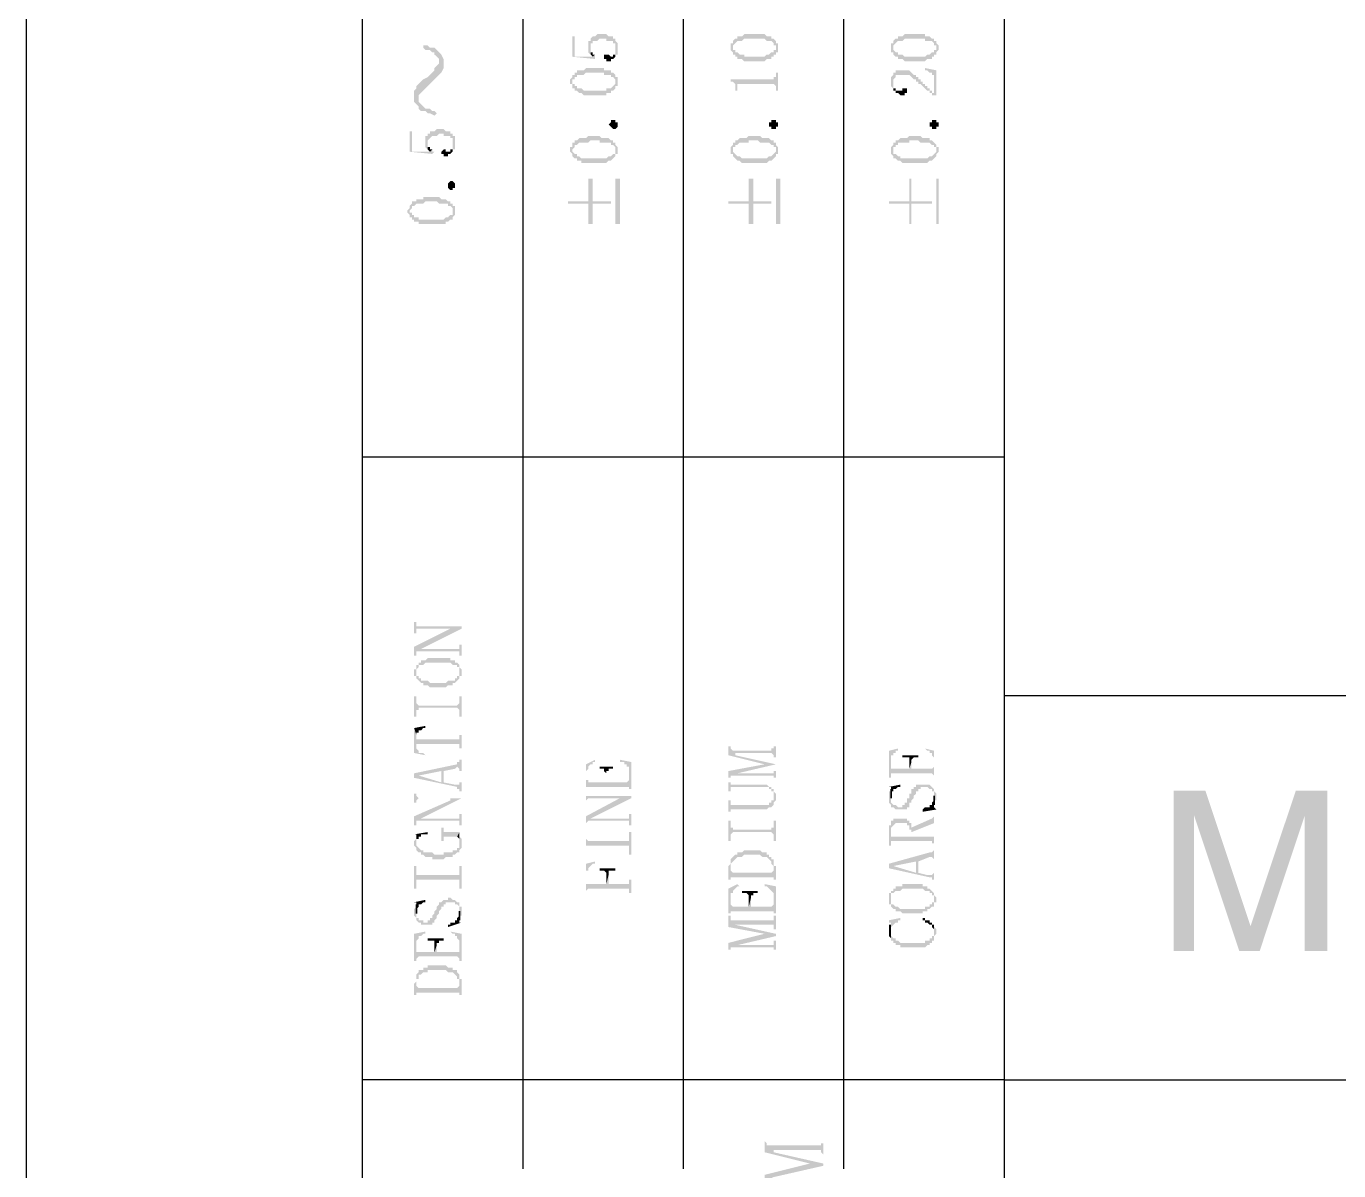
# Model space of a CAD drawing. Header units: inches. Extents: x 3613 to 8393, y -2205 to -794.
# Drawn here: x 7484.47 to 7510.67, y -1525.27 to -1502.42 of the extents above; entities that cross this region are included whole.
import ezdxf

# ---------------------------------------------------------------- set-up
doc = ezdxf.new("R2010")
doc.units = ezdxf.units.IN
doc.header["$MEASUREMENT"] = 0

msp = doc.modelspace()

# ---------------------------------------------------------------- hatches: boundary and pattern name
at = {"transparency": 33554559}
for points in [[(7495.373, -1502.626), (7495.373, -1503.032), (7495.824, -1503.077), (7495.824, -1503.032), (7495.824, -1502.987), (7495.779, -1503.032), (7495.418, -1503.032), (7495.418, -1502.626)], [(7495.688, -1502.807), (7495.688, -1502.897), (7495.688, -1502.942), (7495.688, -1502.942), (7495.734, -1502.987), (7495.734, -1502.852), (7495.734, -1502.761), (7495.779, -1502.761), (7495.779, -1502.716), (7495.869, -1502.716), (7495.914, -1502.671), (7496.05, -1502.671), (7496.05, -1502.716), (7496.185, -1502.716), (7496.185, -1502.761), (7496.23, -1502.761), (7496.23, -1502.807), (7496.23, -1502.852), (7496.23, -1502.987), (7496.275, -1502.987), (7496.275, -1502.942), (7496.275, -1502.852), (7496.275, -1502.807), (7496.275, -1502.761), (7496.23, -1502.716), (7496.23, -1502.671), (7496.185, -1502.671), (7496.185, -1502.626), (7496.095, -1502.626), (7496.05, -1502.581), (7495.869, -1502.581), (7495.824, -1502.626), (7495.779, -1502.626), (7495.734, -1502.671), (7495.734, -1502.716), (7495.688, -1502.716), (7495.688, -1502.761)], [(7498.532, -1502.852), (7498.532, -1502.897), (7498.532, -1502.897), (7498.577, -1502.942), (7498.577, -1502.987), (7498.577, -1502.852), (7498.577, -1502.807), (7498.577, -1502.807), (7498.622, -1502.761), (7498.622, -1502.761), (7498.667, -1502.716), (7498.757, -1502.716), (7498.803, -1502.671), (7499.209, -1502.671), (7499.254, -1502.716), (7499.344, -1502.716), (7499.389, -1502.761), (7499.389, -1502.807), (7499.434, -1502.807), (7499.434, -1502.852), (7499.434, -1502.716), (7499.434, -1502.716), (7499.389, -1502.671), (7499.344, -1502.671), (7499.344, -1502.626), (7499.254, -1502.626), (7499.209, -1502.581), (7498.803, -1502.581), (7498.757, -1502.626), (7498.667, -1502.626), (7498.667, -1502.671), (7498.622, -1502.671), (7498.577, -1502.716), (7498.577, -1502.761), (7498.532, -1502.761), (7498.532, -1502.807), (7498.532, -1502.807)], [(7498.577, -1502.987), (7498.622, -1502.987), (7498.622, -1503.032), (7498.667, -1503.032), (7498.667, -1503.077), (7498.757, -1503.077), (7498.803, -1503.122), (7499.209, -1503.122), (7499.254, -1503.077), (7499.344, -1503.077), (7499.344, -1503.032), (7499.389, -1503.032), (7499.389, -1502.987), (7499.434, -1502.987), (7499.434, -1502.942), (7499.48, -1502.942), (7499.48, -1502.897), (7499.48, -1502.852), (7499.48, -1502.807), (7499.48, -1502.761), (7499.434, -1502.761), (7499.434, -1502.716), (7499.434, -1502.852), (7499.434, -1502.897), (7499.389, -1502.897), (7499.389, -1502.942), (7499.344, -1502.942), (7499.299, -1502.987), (7499.254, -1502.987), (7499.209, -1503.032), (7498.803, -1503.032), (7498.803, -1502.987), (7498.712, -1502.987), (7498.667, -1502.942), (7498.622, -1502.942), (7498.622, -1502.897), (7498.577, -1502.897), (7498.577, -1502.852), (7498.577, -1502.852)], [(7501.736, -1502.852), (7501.736, -1502.897), (7501.736, -1502.942), (7501.781, -1502.942), (7501.781, -1502.987), (7501.781, -1502.852), (7501.781, -1502.807), (7501.781, -1502.807), (7501.826, -1502.761), (7501.826, -1502.761), (7501.872, -1502.716), (7501.962, -1502.716), (7502.007, -1502.671), (7502.413, -1502.671), (7502.413, -1502.716), (7502.549, -1502.716), (7502.594, -1502.761), (7502.594, -1502.807), (7502.639, -1502.807), (7502.639, -1502.852), (7502.639, -1502.716), (7502.594, -1502.716), (7502.594, -1502.671), (7502.549, -1502.671), (7502.503, -1502.626), (7502.413, -1502.626), (7502.413, -1502.581), (7502.007, -1502.581), (7501.962, -1502.626), (7501.872, -1502.626), (7501.872, -1502.671), (7501.826, -1502.671), (7501.781, -1502.716), (7501.781, -1502.761), (7501.736, -1502.761), (7501.736, -1502.807), (7501.736, -1502.807)], [(7501.781, -1502.987), (7501.781, -1502.987), (7501.826, -1503.032), (7501.872, -1503.032), (7501.872, -1503.077), (7501.962, -1503.077), (7502.007, -1503.122), (7502.413, -1503.122), (7502.458, -1503.077), (7502.549, -1503.077), (7502.549, -1503.032), (7502.594, -1503.032), (7502.594, -1502.987), (7502.639, -1502.987), (7502.639, -1502.942), (7502.639, -1502.942), (7502.684, -1502.897), (7502.684, -1502.852), (7502.684, -1502.807), (7502.684, -1502.807), (7502.639, -1502.761), (7502.639, -1502.716), (7502.639, -1502.852), (7502.639, -1502.897), (7502.594, -1502.897), (7502.594, -1502.942), (7502.549, -1502.942), (7502.503, -1502.987), (7502.458, -1502.987), (7502.413, -1503.032), (7502.007, -1503.032), (7501.962, -1502.987), (7501.872, -1502.987), (7501.872, -1502.942), (7501.826, -1502.942), (7501.781, -1502.897), (7501.781, -1502.852), (7501.781, -1502.852)], [(7492.394, -1502.852), (7492.394, -1502.852), (7492.439, -1502.897), (7492.529, -1502.897), (7492.574, -1502.942), (7492.619, -1502.942), (7492.619, -1502.987), (7492.665, -1503.032), (7492.71, -1503.077), (7492.71, -1503.393), (7492.71, -1503.393), (7492.755, -1503.348), (7492.8, -1503.258), (7492.8, -1503.077), (7492.755, -1502.987), (7492.71, -1502.942), (7492.71, -1502.942), (7492.665, -1502.897), (7492.619, -1502.852), (7492.529, -1502.852), (7492.484, -1502.807), (7492.394, -1502.807)], [(7495.734, -1502.987), (7495.734, -1502.987), (7495.779, -1503.032), (7495.779, -1503.032), (7495.824, -1502.987), (7495.779, -1502.987), (7495.779, -1502.942), (7495.734, -1502.942), (7495.734, -1502.897), (7495.734, -1502.852)], [(7496.004, -1503.032), (7496.004, -1503.077), (7496.05, -1503.077), (7496.05, -1503.122), (7496.14, -1503.122), (7496.14, -1503.077), (7496.185, -1503.077), (7496.23, -1503.032), (7496.23, -1502.852), (7496.23, -1502.942), (7496.23, -1502.987), (7496.185, -1502.987), (7496.185, -1503.032), (7496.14, -1503.032), (7496.095, -1502.987), (7496.004, -1502.987)], [(7492.213, -1503.845), (7492.213, -1503.935), (7492.258, -1503.98), (7492.304, -1504.025), (7492.304, -1503.799), (7492.349, -1503.754), (7492.394, -1503.709), (7492.439, -1503.664), (7492.484, -1503.619), (7492.529, -1503.574), (7492.574, -1503.529), (7492.619, -1503.484), (7492.619, -1503.484), (7492.665, -1503.438), (7492.71, -1503.393), (7492.71, -1503.122), (7492.71, -1503.168), (7492.665, -1503.213), (7492.619, -1503.258), (7492.619, -1503.303), (7492.574, -1503.348), (7492.529, -1503.393), (7492.484, -1503.438), (7492.394, -1503.484), (7492.394, -1503.484), (7492.349, -1503.529), (7492.304, -1503.574), (7492.258, -1503.619), (7492.258, -1503.664), (7492.213, -1503.709), (7492.213, -1503.754)], [(7495.327, -1503.529), (7495.327, -1503.574), (7495.373, -1503.574), (7495.373, -1503.619), (7495.373, -1503.664), (7495.373, -1503.529), (7495.373, -1503.484), (7495.418, -1503.484), (7495.418, -1503.438), (7495.463, -1503.438), (7495.463, -1503.393), (7495.598, -1503.393), (7495.643, -1503.348), (7496.004, -1503.348), (7496.004, -1503.393), (7496.14, -1503.393), (7496.14, -1503.438), (7496.185, -1503.438), (7496.23, -1503.484), (7496.23, -1503.529), (7496.23, -1503.393), (7496.23, -1503.393), (7496.185, -1503.348), (7496.14, -1503.348), (7496.14, -1503.303), (7496.004, -1503.303), (7496.004, -1503.258), (7495.643, -1503.258), (7495.598, -1503.303), (7495.463, -1503.303), (7495.463, -1503.348), (7495.418, -1503.348), (7495.418, -1503.393), (7495.373, -1503.393), (7495.373, -1503.438), (7495.373, -1503.438), (7495.327, -1503.484)], [(7502.413, -1503.258), (7502.413, -1503.303), (7502.458, -1503.303), (7502.503, -1503.348), (7502.549, -1503.348), (7502.549, -1503.393), (7502.594, -1503.393), (7502.594, -1503.799), (7502.639, -1503.799), (7502.639, -1503.303)], [(7495.373, -1503.664), (7495.418, -1503.664), (7495.418, -1503.709), (7495.463, -1503.709), (7495.508, -1503.754), (7495.553, -1503.754), (7495.598, -1503.799), (7496.05, -1503.799), (7496.05, -1503.754), (7496.14, -1503.754), (7496.14, -1503.709), (7496.185, -1503.709), (7496.23, -1503.664), (7496.23, -1503.619), (7496.275, -1503.619), (7496.275, -1503.574), (7496.275, -1503.529), (7496.275, -1503.484), (7496.275, -1503.438), (7496.23, -1503.438), (7496.23, -1503.393), (7496.23, -1503.529), (7496.23, -1503.574), (7496.23, -1503.574), (7496.185, -1503.619), (7496.185, -1503.619), (7496.14, -1503.664), (7496.05, -1503.664), (7496.05, -1503.709), (7495.598, -1503.709), (7495.553, -1503.664), (7495.463, -1503.664), (7495.463, -1503.619), (7495.418, -1503.619), (7495.418, -1503.574), (7495.373, -1503.574), (7495.373, -1503.529)], [(7498.532, -1503.484), (7498.532, -1503.529), (7498.577, -1503.529), (7498.622, -1503.574), (7498.622, -1503.619), (7498.622, -1503.709), (7498.667, -1503.709), (7498.667, -1503.619), (7498.667, -1503.574), (7499.389, -1503.574), (7499.434, -1503.619), (7499.434, -1503.709), (7499.48, -1503.709), (7499.48, -1503.348), (7499.434, -1503.348), (7499.434, -1503.393), (7499.434, -1503.438), (7499.389, -1503.438), (7499.389, -1503.484), (7499.344, -1503.484)], [(7501.736, -1503.529), (7501.736, -1503.574), (7501.736, -1503.619), (7501.736, -1503.619), (7501.781, -1503.664), (7501.781, -1503.529), (7501.781, -1503.484), (7501.781, -1503.484), (7501.826, -1503.438), (7501.826, -1503.393), (7502.097, -1503.393), (7502.142, -1503.438), (7502.142, -1503.438), (7502.187, -1503.484), (7502.233, -1503.484), (7502.233, -1503.529), (7502.278, -1503.529), (7502.278, -1503.574), (7502.323, -1503.574), (7502.368, -1503.619), (7502.368, -1503.619), (7502.413, -1503.664), (7502.413, -1503.664), (7502.458, -1503.709), (7502.503, -1503.709), (7502.503, -1503.754), (7502.549, -1503.754), (7502.549, -1503.799), (7502.594, -1503.799), (7502.594, -1503.754), (7502.549, -1503.754), (7502.549, -1503.709), (7502.503, -1503.709), (7502.503, -1503.664), (7502.458, -1503.664), (7502.458, -1503.619), (7502.413, -1503.619), (7502.413, -1503.574), (7502.368, -1503.574), (7502.368, -1503.529), (7502.323, -1503.529), (7502.323, -1503.484), (7502.278, -1503.484), (7502.278, -1503.438), (7502.233, -1503.438), (7502.233, -1503.393), (7502.187, -1503.393), (7502.142, -1503.348), (7502.142, -1503.348), (7502.097, -1503.303), (7501.826, -1503.303), (7501.826, -1503.348), (7501.781, -1503.348), (7501.781, -1503.393), (7501.781, -1503.393), (7501.736, -1503.438), (7501.736, -1503.484), (7501.736, -1503.484)], [(7501.781, -1503.664), (7501.781, -1503.709), (7501.826, -1503.709), (7501.826, -1503.754), (7501.872, -1503.754), (7501.917, -1503.799), (7502.007, -1503.799), (7502.007, -1503.754), (7502.052, -1503.754), (7502.052, -1503.709), (7502.052, -1503.664), (7501.962, -1503.664), (7501.962, -1503.709), (7501.826, -1503.709), (7501.826, -1503.664), (7501.781, -1503.664), (7501.781, -1503.619), (7501.781, -1503.574), (7501.781, -1503.574)], [(7492.304, -1504.025), (7492.304, -1504.07), (7492.349, -1504.115), (7492.439, -1504.115), (7492.484, -1504.16), (7492.529, -1504.16), (7492.619, -1504.206), (7492.665, -1504.16), (7492.619, -1504.115), (7492.574, -1504.115), (7492.529, -1504.07), (7492.439, -1504.07), (7492.394, -1504.025), (7492.394, -1504.025), (7492.349, -1503.98), (7492.304, -1503.935), (7492.304, -1503.89)], [(7496.275, -1504.386), (7496.275, -1504.431), (7496.275, -1504.431), (7496.23, -1504.476), (7496.185, -1504.476), (7496.14, -1504.431), (7496.14, -1504.431), (7496.095, -1504.386), (7496.095, -1504.386), (7496.14, -1504.341), (7496.14, -1504.296), (7496.23, -1504.296), (7496.23, -1504.341), (7496.275, -1504.341), (7496.275, -1504.386)], [(7499.48, -1504.386), (7499.48, -1504.431), (7499.434, -1504.431), (7499.434, -1504.476), (7499.344, -1504.476), (7499.344, -1504.431), (7499.299, -1504.431), (7499.299, -1504.386), (7499.299, -1504.341), (7499.344, -1504.341), (7499.344, -1504.296), (7499.434, -1504.296), (7499.434, -1504.341), (7499.48, -1504.341), (7499.48, -1504.386)], [(7502.684, -1504.386), (7502.684, -1504.431), (7502.639, -1504.431), (7502.639, -1504.476), (7502.549, -1504.476), (7502.549, -1504.431), (7502.503, -1504.431), (7502.503, -1504.386), (7502.503, -1504.341), (7502.549, -1504.341), (7502.549, -1504.296), (7502.639, -1504.296), (7502.639, -1504.341), (7502.684, -1504.341), (7502.684, -1504.386)], [(7492.123, -1504.522), (7492.123, -1504.928), (7492.574, -1504.973), (7492.619, -1504.928), (7492.574, -1504.928), (7492.574, -1504.883), (7492.529, -1504.928), (7492.168, -1504.928), (7492.168, -1504.522)], [(7492.439, -1504.702), (7492.439, -1504.792), (7492.439, -1504.837), (7492.439, -1504.837), (7492.484, -1504.883), (7492.484, -1504.747), (7492.484, -1504.702), (7492.484, -1504.702), (7492.529, -1504.657), (7492.529, -1504.657), (7492.574, -1504.612), (7492.665, -1504.612), (7492.71, -1504.567), (7492.8, -1504.567), (7492.8, -1504.612), (7492.935, -1504.612), (7492.935, -1504.657), (7492.981, -1504.657), (7492.981, -1504.702), (7492.981, -1504.747), (7492.981, -1504.883), (7493.026, -1504.883), (7493.026, -1504.837), (7493.026, -1504.747), (7493.026, -1504.702), (7493.026, -1504.612), (7492.981, -1504.612), (7492.981, -1504.567), (7492.935, -1504.567), (7492.935, -1504.522), (7492.845, -1504.522), (7492.8, -1504.476), (7492.665, -1504.476), (7492.619, -1504.522), (7492.529, -1504.522), (7492.529, -1504.567), (7492.484, -1504.567), (7492.484, -1504.612), (7492.439, -1504.612), (7492.439, -1504.657)], [(7495.327, -1504.883), (7495.327, -1504.928), (7495.327, -1504.928), (7495.373, -1504.973), (7495.373, -1505.018), (7495.373, -1504.883), (7495.373, -1504.883), (7495.418, -1504.837), (7495.418, -1504.792), (7495.463, -1504.792), (7495.508, -1504.747), (7495.688, -1504.747), (7495.734, -1504.702), (7495.914, -1504.702), (7495.914, -1504.747), (7496.14, -1504.747), (7496.14, -1504.792), (7496.185, -1504.792), (7496.23, -1504.837), (7496.23, -1504.883), (7496.23, -1504.747), (7496.185, -1504.747), (7496.185, -1504.702), (7496.14, -1504.702), (7496.095, -1504.657), (7495.959, -1504.657), (7495.914, -1504.612), (7495.688, -1504.612), (7495.643, -1504.657), (7495.508, -1504.657), (7495.463, -1504.702), (7495.418, -1504.702), (7495.418, -1504.747), (7495.373, -1504.747), (7495.373, -1504.792), (7495.373, -1504.837), (7495.327, -1504.837)], [(7498.532, -1504.883), (7498.532, -1504.928), (7498.532, -1504.973), (7498.577, -1504.973), (7498.577, -1505.018), (7498.577, -1504.883), (7498.577, -1504.837), (7498.622, -1504.837), (7498.622, -1504.792), (7498.667, -1504.792), (7498.712, -1504.747), (7498.893, -1504.747), (7498.893, -1504.702), (7499.073, -1504.702), (7499.118, -1504.747), (7499.299, -1504.747), (7499.344, -1504.792), (7499.389, -1504.792), (7499.389, -1504.837), (7499.434, -1504.837), (7499.434, -1504.883), (7499.434, -1504.747), (7499.389, -1504.747), (7499.389, -1504.702), (7499.344, -1504.702), (7499.299, -1504.657), (7499.164, -1504.657), (7499.118, -1504.612), (7498.893, -1504.612), (7498.848, -1504.657), (7498.712, -1504.657), (7498.667, -1504.702), (7498.622, -1504.702), (7498.622, -1504.747), (7498.577, -1504.747), (7498.577, -1504.792), (7498.577, -1504.792), (7498.532, -1504.837)], [(7501.736, -1504.883), (7501.736, -1504.928), (7501.736, -1504.973), (7501.736, -1504.973), (7501.781, -1505.018), (7501.781, -1504.883), (7501.781, -1504.837), (7501.826, -1504.837), (7501.826, -1504.792), (7501.872, -1504.792), (7501.872, -1504.747), (7502.097, -1504.747), (7502.097, -1504.702), (7502.278, -1504.702), (7502.323, -1504.747), (7502.503, -1504.747), (7502.549, -1504.792), (7502.594, -1504.792), (7502.594, -1504.837), (7502.639, -1504.837), (7502.639, -1504.883), (7502.639, -1504.792), (7502.594, -1504.747), (7502.594, -1504.747), (7502.549, -1504.702), (7502.503, -1504.702), (7502.503, -1504.657), (7502.368, -1504.657), (7502.323, -1504.612), (7502.097, -1504.612), (7502.052, -1504.657), (7501.917, -1504.657), (7501.872, -1504.702), (7501.826, -1504.702), (7501.826, -1504.747), (7501.781, -1504.747), (7501.781, -1504.792), (7501.781, -1504.792), (7501.736, -1504.837)], [(7492.484, -1504.883), (7492.484, -1504.883), (7492.529, -1504.928), (7492.529, -1504.928), (7492.574, -1504.883), (7492.529, -1504.883), (7492.529, -1504.837), (7492.484, -1504.837), (7492.484, -1504.792), (7492.484, -1504.747)], [(7492.755, -1504.928), (7492.755, -1504.973), (7492.8, -1504.973), (7492.8, -1505.018), (7492.89, -1505.018), (7492.89, -1504.973), (7492.935, -1504.973), (7492.981, -1504.928), (7492.981, -1504.747), (7492.981, -1504.837), (7492.981, -1504.883), (7492.935, -1504.883), (7492.935, -1504.928), (7492.845, -1504.928), (7492.845, -1504.883), (7492.8, -1504.883)], [(7495.373, -1505.018), (7495.418, -1505.063), (7495.463, -1505.063), (7495.463, -1505.108), (7495.553, -1505.108), (7495.553, -1505.153), (7496.05, -1505.153), (7496.095, -1505.108), (7496.14, -1505.108), (7496.185, -1505.063), (7496.185, -1505.063), (7496.23, -1505.018), (7496.23, -1504.973), (7496.275, -1504.973), (7496.275, -1504.928), (7496.275, -1504.883), (7496.275, -1504.837), (7496.275, -1504.837), (7496.23, -1504.792), (7496.23, -1504.928), (7496.23, -1504.973), (7496.185, -1504.973), (7496.14, -1505.018), (7496.095, -1505.018), (7496.05, -1505.063), (7495.553, -1505.063), (7495.508, -1505.018), (7495.463, -1505.018), (7495.463, -1504.973), (7495.418, -1504.973), (7495.373, -1504.928), (7495.373, -1504.883)], [(7498.577, -1505.018), (7498.622, -1505.063), (7498.622, -1505.063), (7498.667, -1505.108), (7498.712, -1505.108), (7498.757, -1505.153), (7499.254, -1505.153), (7499.299, -1505.108), (7499.344, -1505.108), (7499.389, -1505.063), (7499.389, -1505.063), (7499.434, -1505.018), (7499.434, -1504.973), (7499.48, -1504.973), (7499.48, -1504.928), (7499.48, -1504.883), (7499.48, -1504.837), (7499.48, -1504.837), (7499.434, -1504.792), (7499.434, -1504.928), (7499.434, -1504.928), (7499.389, -1504.973), (7499.389, -1504.973), (7499.344, -1505.018), (7499.299, -1505.018), (7499.254, -1505.063), (7498.757, -1505.063), (7498.712, -1505.018), (7498.667, -1505.018), (7498.622, -1504.973), (7498.622, -1504.973), (7498.577, -1504.928), (7498.577, -1504.883)], [(7501.781, -1505.018), (7501.781, -1505.063), (7501.826, -1505.063), (7501.872, -1505.108), (7501.917, -1505.108), (7501.962, -1505.153), (7502.458, -1505.153), (7502.503, -1505.108), (7502.549, -1505.108), (7502.594, -1505.063), (7502.594, -1505.063), (7502.639, -1505.018), (7502.639, -1504.973), (7502.639, -1504.973), (7502.684, -1504.928), (7502.684, -1504.883), (7502.684, -1504.837), (7502.639, -1504.837), (7502.639, -1504.792), (7502.639, -1504.928), (7502.639, -1504.928), (7502.594, -1504.973), (7502.594, -1504.973), (7502.549, -1505.018), (7502.503, -1505.018), (7502.458, -1505.063), (7501.917, -1505.063), (7501.917, -1505.018), (7501.872, -1505.018), (7501.826, -1504.973), (7501.781, -1504.973), (7501.781, -1504.928), (7501.781, -1504.883)], [(7493.026, -1505.605), (7493.026, -1505.65), (7492.981, -1505.65), (7492.981, -1505.695), (7492.935, -1505.695), (7492.89, -1505.65), (7492.89, -1505.605), (7492.89, -1505.56), (7492.89, -1505.56), (7492.935, -1505.514), (7492.981, -1505.514), (7493.026, -1505.56), (7493.026, -1505.605)], [(7495.282, -1505.921), (7495.282, -1505.966), (7495.688, -1505.966), (7495.688, -1506.372), (7495.779, -1506.372), (7495.779, -1505.966), (7496.14, -1505.966), (7496.14, -1505.921), (7495.779, -1505.921), (7495.779, -1505.469), (7495.688, -1505.469), (7495.688, -1505.921)], [(7496.32, -1506.372), (7496.32, -1505.469), (7496.23, -1505.469), (7496.23, -1506.372)], [(7498.487, -1505.921), (7498.487, -1505.966), (7498.893, -1505.966), (7498.893, -1506.372), (7498.983, -1506.372), (7498.983, -1505.966), (7499.344, -1505.966), (7499.344, -1505.921), (7498.983, -1505.921), (7498.983, -1505.469), (7498.893, -1505.469), (7498.893, -1505.921)], [(7499.525, -1506.372), (7499.525, -1505.469), (7499.434, -1505.469), (7499.434, -1506.372)], [(7501.691, -1505.921), (7501.691, -1505.966), (7502.097, -1505.966), (7502.097, -1506.372), (7502.142, -1506.372), (7502.142, -1505.966), (7502.549, -1505.966), (7502.549, -1505.921), (7502.142, -1505.921), (7502.142, -1505.469), (7502.097, -1505.469), (7502.097, -1505.921)], [(7502.684, -1506.372), (7502.684, -1505.469), (7502.639, -1505.469), (7502.639, -1506.372)], [(7492.078, -1506.101), (7492.078, -1506.146), (7492.123, -1506.191), (7492.123, -1506.237), (7492.123, -1506.101), (7492.123, -1506.101), (7492.168, -1506.056), (7492.168, -1506.011), (7492.213, -1506.011), (7492.258, -1505.966), (7492.394, -1505.966), (7492.439, -1505.921), (7492.665, -1505.921), (7492.71, -1505.966), (7492.89, -1505.966), (7492.89, -1506.011), (7492.935, -1506.011), (7492.981, -1506.056), (7492.981, -1506.101), (7492.981, -1505.966), (7492.935, -1505.966), (7492.935, -1505.921), (7492.89, -1505.921), (7492.845, -1505.876), (7492.755, -1505.876), (7492.71, -1505.83), (7492.394, -1505.83), (7492.394, -1505.876), (7492.258, -1505.876), (7492.258, -1505.921), (7492.168, -1505.921), (7492.168, -1505.966), (7492.168, -1505.966), (7492.123, -1506.011), (7492.123, -1506.056), (7492.123, -1506.056)], [(7492.123, -1506.237), (7492.168, -1506.237), (7492.168, -1506.282), (7492.213, -1506.282), (7492.213, -1506.327), (7492.304, -1506.327), (7492.304, -1506.372), (7492.845, -1506.372), (7492.845, -1506.327), (7492.89, -1506.327), (7492.935, -1506.282), (7492.981, -1506.282), (7492.981, -1506.237), (7492.981, -1506.237), (7493.026, -1506.191), (7493.026, -1506.146), (7493.026, -1506.101), (7493.026, -1506.056), (7493.026, -1506.011), (7492.981, -1506.011), (7492.981, -1506.146), (7492.981, -1506.191), (7492.935, -1506.191), (7492.89, -1506.237), (7492.845, -1506.237), (7492.8, -1506.282), (7492.304, -1506.282), (7492.304, -1506.237), (7492.213, -1506.237), (7492.213, -1506.191), (7492.168, -1506.191), (7492.168, -1506.146), (7492.123, -1506.146), (7492.123, -1506.101)], [(7492.213, -1514.315), (7492.213, -1514.541), (7492.258, -1514.541), (7492.258, -1514.451), (7493.161, -1514.451), (7493.161, -1514.405), (7492.258, -1514.405), (7492.258, -1514.315)], [(7492.213, -1514.812), (7492.213, -1514.992), (7492.258, -1514.992), (7492.258, -1514.902), (7492.304, -1514.902), (7492.349, -1514.857), (7493.161, -1514.451), (7492.935, -1514.451)], [(7492.304, -1514.902), (7493.116, -1514.902), (7493.116, -1514.992), (7493.161, -1514.992), (7493.161, -1514.767), (7493.116, -1514.767), (7493.116, -1514.812), (7493.116, -1514.857), (7492.349, -1514.857)], [(7492.258, -1515.218), (7492.258, -1515.308), (7492.258, -1515.263), (7492.258, -1515.263), (7492.304, -1515.218), (7492.304, -1515.173), (7492.394, -1515.173), (7492.439, -1515.128), (7492.935, -1515.128), (7492.981, -1515.173), (7493.071, -1515.173), (7493.071, -1515.218), (7493.116, -1515.218), (7493.116, -1515.263), (7493.116, -1515.308), (7493.116, -1515.173), (7493.116, -1515.173), (7493.071, -1515.128), (7493.026, -1515.128), (7493.026, -1515.082), (7492.935, -1515.082), (7492.935, -1515.037), (7492.484, -1515.037), (7492.439, -1515.082), (7492.349, -1515.082), (7492.349, -1515.128), (7492.304, -1515.128), (7492.304, -1515.173), (7492.258, -1515.173)], [(7492.213, -1515.308), (7492.213, -1515.353), (7492.213, -1515.398), (7492.258, -1515.398), (7492.258, -1515.444), (7492.258, -1515.444), (7492.304, -1515.489), (7492.304, -1515.489), (7492.349, -1515.534), (7492.394, -1515.534), (7492.394, -1515.579), (7492.484, -1515.579), (7492.529, -1515.624), (7492.845, -1515.624), (7492.89, -1515.579), (7492.981, -1515.579), (7492.981, -1515.534), (7493.026, -1515.534), (7493.071, -1515.489), (7493.071, -1515.489), (7493.116, -1515.444), (7493.116, -1515.398), (7493.161, -1515.398), (7493.161, -1515.353), (7493.161, -1515.308), (7493.161, -1515.263), (7493.161, -1515.263), (7493.116, -1515.218), (7493.116, -1515.308), (7493.116, -1515.353), (7493.116, -1515.398), (7493.071, -1515.398), (7493.071, -1515.444), (7493.026, -1515.444), (7493.026, -1515.489), (7492.89, -1515.489), (7492.845, -1515.534), (7492.529, -1515.534), (7492.484, -1515.489), (7492.349, -1515.489), (7492.349, -1515.444), (7492.304, -1515.444), (7492.304, -1515.398), (7492.258, -1515.398), (7492.258, -1515.353), (7492.258, -1515.218), (7492.258, -1515.263), (7492.213, -1515.263)], [(7492.213, -1515.805), (7492.213, -1516.211), (7492.258, -1516.211), (7492.258, -1516.075), (7492.304, -1516.075), (7492.304, -1516.03), (7493.071, -1516.03), (7493.116, -1516.075), (7493.116, -1516.211), (7493.161, -1516.211), (7493.161, -1515.805), (7493.116, -1515.805), (7493.116, -1515.94), (7493.116, -1515.94), (7493.071, -1515.985), (7492.304, -1515.985), (7492.258, -1515.94), (7492.258, -1515.805)], [(7492.213, -1516.436), (7492.258, -1516.572), (7492.258, -1516.527), (7492.304, -1516.527), (7492.304, -1516.482), (7492.349, -1516.482), (7492.394, -1516.436), (7492.439, -1516.436), (7492.439, -1516.391)], [(7492.213, -1516.436), (7492.213, -1516.933), (7492.439, -1516.978), (7492.439, -1516.978), (7492.394, -1516.933), (7492.304, -1516.933), (7492.304, -1516.888), (7492.304, -1516.888), (7492.258, -1516.843), (7492.258, -1516.572)], [(7492.258, -1516.572), (7492.258, -1516.798), (7492.258, -1516.752), (7493.116, -1516.752), (7493.116, -1516.843), (7493.161, -1516.843), (7493.161, -1516.572), (7493.116, -1516.572), (7493.116, -1516.617), (7493.116, -1516.662), (7492.258, -1516.662), (7492.258, -1516.617)], [(7498.487, -1516.798), (7498.487, -1516.978), (7499.209, -1517.159), (7499.434, -1517.159), (7498.622, -1516.978), (7498.622, -1516.933), (7498.577, -1516.888), (7498.577, -1516.888), (7498.532, -1516.843), (7498.532, -1516.798), (7498.532, -1516.798)], [(7498.577, -1516.888), (7498.622, -1516.933), (7499.344, -1516.933), (7499.389, -1516.978), (7499.389, -1517.023), (7499.434, -1517.023), (7499.434, -1516.798), (7499.389, -1516.798), (7499.389, -1516.843), (7499.344, -1516.843), (7499.344, -1516.888)], [(7501.691, -1516.888), (7501.691, -1517.429), (7501.736, -1517.429), (7501.736, -1517.068), (7501.736, -1517.023), (7501.736, -1516.978), (7501.781, -1516.978), (7501.781, -1516.933), (7501.826, -1516.933), (7501.826, -1516.888), (7501.872, -1516.888), (7501.872, -1516.843)], [(7502.413, -1516.843), (7502.413, -1516.843), (7502.458, -1516.888), (7502.503, -1516.888), (7502.503, -1516.933), (7502.549, -1516.933), (7502.549, -1516.978), (7502.549, -1516.978), (7502.594, -1517.023), (7502.594, -1517.068), (7502.594, -1517.429), (7502.594, -1516.888)], [(7492.213, -1517.339), (7492.213, -1517.429), (7492.304, -1517.384), (7492.755, -1517.294), (7492.755, -1517.52), (7492.8, -1517.294), (7493.026, -1517.249), (7493.026, -1517.249), (7493.071, -1517.204), (7493.116, -1517.249), (7493.116, -1517.294), (7493.161, -1517.294), (7493.161, -1517.068), (7493.116, -1517.068), (7493.116, -1517.113), (7493.071, -1517.113), (7493.071, -1517.159)], [(7495.643, -1517.159), (7495.643, -1517.655), (7495.643, -1517.294), (7495.643, -1517.294), (7495.688, -1517.249), (7495.688, -1517.204), (7495.688, -1517.204), (7495.734, -1517.159), (7495.779, -1517.159), (7495.779, -1517.113), (7495.824, -1517.113), (7495.824, -1517.068)], [(7496.32, -1517.113), (7496.411, -1517.113), (7496.411, -1517.159), (7496.456, -1517.159), (7496.456, -1517.204), (7496.501, -1517.204), (7496.501, -1517.249), (7496.501, -1517.655), (7496.546, -1517.655), (7496.546, -1517.113), (7496.32, -1517.068)], [(7498.487, -1517.294), (7498.487, -1517.429), (7498.532, -1517.429), (7498.532, -1517.384), (7498.577, -1517.384), (7498.667, -1517.339), (7499.434, -1517.159), (7499.209, -1517.159)], [(7501.736, -1517.384), (7501.736, -1517.339), (7502.549, -1517.339), (7502.594, -1517.384), (7502.594, -1517.204), (7502.594, -1517.204), (7502.549, -1517.249), (7502.142, -1517.249), (7502.142, -1517.113), (7502.097, -1517.249), (7501.736, -1517.249), (7501.736, -1517.068)], [(7501.962, -1516.978), (7501.962, -1517.023), (7502.097, -1517.023), (7502.097, -1517.068), (7502.097, -1517.249), (7502.142, -1517.113), (7502.142, -1517.068), (7502.142, -1517.068), (7502.187, -1517.023), (7502.278, -1517.023), (7502.278, -1516.978)], [(7492.213, -1517.429), (7493.071, -1517.61), (7493.071, -1517.655), (7493.116, -1517.655), (7493.116, -1517.7), (7493.161, -1517.7), (7493.161, -1517.52), (7493.116, -1517.52), (7493.116, -1517.565), (7493.026, -1517.565), (7492.8, -1517.52), (7492.8, -1517.294), (7492.755, -1517.52), (7492.304, -1517.384), (7492.304, -1517.384)], [(7495.643, -1517.655), (7495.643, -1517.61), (7496.501, -1517.61), (7496.501, -1517.474), (7496.501, -1517.474), (7496.456, -1517.52), (7496.05, -1517.52), (7496.05, -1517.339), (7496.05, -1517.52), (7495.688, -1517.52), (7495.688, -1517.474), (7495.643, -1517.474), (7495.643, -1517.294)], [(7495.914, -1517.204), (7495.914, -1517.249), (7496.004, -1517.249), (7496.004, -1517.294), (7496.004, -1517.294), (7496.05, -1517.339), (7496.05, -1517.52), (7496.05, -1517.339), (7496.05, -1517.294), (7496.095, -1517.294), (7496.095, -1517.249), (7496.185, -1517.249), (7496.185, -1517.204)], [(7498.577, -1517.384), (7499.389, -1517.384), (7499.389, -1517.429), (7499.434, -1517.429), (7499.434, -1517.294), (7499.389, -1517.294), (7499.389, -1517.339), (7498.667, -1517.339)], [(7495.643, -1517.7), (7495.643, -1517.926), (7495.643, -1517.881), (7495.643, -1517.881), (7495.688, -1517.836), (7496.546, -1517.836), (7496.546, -1517.79), (7495.643, -1517.79)], [(7498.487, -1517.52), (7498.487, -1517.7), (7498.532, -1517.7), (7498.532, -1517.655), (7498.532, -1517.61), (7499.299, -1517.61), (7499.299, -1517.655), (7499.344, -1517.655), (7499.344, -1517.7), (7499.389, -1517.7), (7499.389, -1517.79), (7499.389, -1517.655), (7499.344, -1517.655), (7499.344, -1517.61), (7499.299, -1517.61), (7499.254, -1517.565), (7498.532, -1517.565), (7498.532, -1517.52), (7498.532, -1517.52)], [(7498.487, -1517.881), (7498.487, -1518.106), (7498.532, -1518.106), (7498.532, -1518.061), (7499.254, -1518.061), (7499.299, -1518.016), (7499.344, -1518.016), (7499.389, -1517.971), (7499.389, -1517.926), (7499.389, -1517.926), (7499.434, -1517.881), (7499.434, -1517.79), (7499.434, -1517.745), (7499.434, -1517.745), (7499.389, -1517.7), (7499.389, -1517.836), (7499.389, -1517.881), (7499.344, -1517.881), (7499.344, -1517.926), (7499.299, -1517.926), (7499.299, -1517.971), (7498.532, -1517.971), (7498.532, -1517.926), (7498.532, -1517.881)], [(7501.691, -1517.836), (7501.691, -1517.926), (7501.691, -1517.926), (7501.736, -1517.971), (7501.736, -1518.016), (7501.781, -1518.016), (7501.826, -1518.061), (7502.052, -1518.061), (7502.052, -1518.016), (7502.097, -1518.016), (7502.097, -1517.971), (7502.097, -1517.926), (7502.142, -1517.926), (7502.142, -1517.881), (7502.142, -1517.881), (7502.187, -1517.836), (7502.187, -1517.79), (7502.187, -1517.79), (7502.233, -1517.745), (7502.233, -1517.7), (7502.278, -1517.7), (7502.278, -1517.655), (7502.323, -1517.655), (7502.323, -1517.61), (7502.458, -1517.61), (7502.503, -1517.655), (7502.549, -1517.655), (7502.549, -1517.7), (7502.594, -1517.7), (7502.594, -1517.79), (7502.594, -1517.926), (7502.594, -1517.881), (7502.639, -1517.881), (7502.639, -1517.79), (7502.639, -1517.745), (7502.594, -1517.7), (7502.594, -1517.655), (7502.594, -1517.655), (7502.549, -1517.61), (7502.549, -1517.61), (7502.503, -1517.565), (7502.233, -1517.565), (7502.233, -1517.61), (7502.187, -1517.61), (7502.187, -1517.655), (7502.142, -1517.655), (7502.142, -1517.745), (7502.097, -1517.745), (7502.097, -1517.836), (7502.052, -1517.836), (7502.052, -1517.926), (7502.007, -1517.926), (7502.007, -1517.971), (7501.962, -1517.971), (7501.962, -1518.016), (7501.872, -1518.016), (7501.826, -1517.971), (7501.781, -1517.971), (7501.736, -1517.926), (7501.736, -1517.881), (7501.736, -1517.7), (7501.691, -1517.7), (7501.691, -1517.745), (7501.691, -1517.79)], [(7501.691, -1517.61), (7501.736, -1517.61), (7501.736, -1517.79), (7501.736, -1517.7), (7501.781, -1517.7), (7501.781, -1517.655), (7501.826, -1517.655), (7501.872, -1517.61), (7501.917, -1517.61), (7501.917, -1517.565)], [(7508.01, -1517.684), (7507.378, -1517.684), (7507.378, -1520.888), (7507.784, -1520.888), (7507.784, -1518.18)], [(7508.01, -1517.684), (7507.784, -1518.18), (7508.687, -1520.888), (7508.912, -1520.391)], [(7510.447, -1517.684), (7509.815, -1517.684), (7508.912, -1520.391), (7508.687, -1520.888), (7509.093, -1520.888), (7509.995, -1518.18), (7509.995, -1518.18)], [(7510.447, -1517.684), (7509.995, -1518.18), (7509.995, -1520.888), (7510.447, -1520.888)], [(7492.213, -1517.745), (7492.213, -1517.926), (7492.258, -1517.926), (7492.258, -1517.881), (7492.258, -1517.881), (7492.304, -1517.836), (7492.935, -1517.836), (7492.935, -1517.881), (7493.161, -1517.836), (7492.304, -1517.836), (7492.258, -1517.79), (7492.258, -1517.745)], [(7492.213, -1518.197), (7492.213, -1518.377), (7492.258, -1518.377), (7492.258, -1518.332), (7492.258, -1518.287), (7492.304, -1518.287), (7492.349, -1518.242), (7493.161, -1517.836), (7492.935, -1517.881)], [(7495.643, -1518.197), (7495.643, -1518.377), (7495.643, -1518.332), (7495.643, -1518.332), (7495.688, -1518.287), (7495.688, -1518.287), (7495.734, -1518.242), (7496.546, -1517.836), (7496.32, -1517.836)], [(7502.368, -1518.061), (7502.368, -1518.106), (7502.639, -1518.061), (7502.594, -1518.016), (7502.594, -1517.836), (7502.594, -1517.881), (7502.549, -1517.926), (7502.549, -1517.971), (7502.503, -1517.971), (7502.503, -1518.016), (7502.413, -1518.016)], [(7492.304, -1518.287), (7493.116, -1518.287), (7493.116, -1518.332), (7493.116, -1518.377), (7493.161, -1518.377), (7493.161, -1518.151), (7493.116, -1518.151), (7493.116, -1518.242), (7492.349, -1518.242)], [(7495.688, -1518.287), (7496.501, -1518.287), (7496.501, -1518.377), (7496.546, -1518.377), (7496.546, -1518.151), (7496.501, -1518.151), (7496.501, -1518.197), (7496.501, -1518.242), (7495.734, -1518.242)], [(7502.142, -1518.422), (7502.142, -1518.513), (7502.594, -1518.332), (7502.594, -1518.151), (7502.594, -1518.197), (7502.594, -1518.197), (7502.549, -1518.242), (7502.549, -1518.242)], [(7492.755, -1518.422), (7492.755, -1518.693), (7492.8, -1518.693), (7492.8, -1518.648), (7492.8, -1518.603), (7493.071, -1518.603), (7493.116, -1518.513), (7492.8, -1518.513), (7492.8, -1518.467), (7492.8, -1518.422)], [(7498.487, -1518.287), (7498.487, -1518.693), (7498.532, -1518.693), (7498.532, -1518.558), (7498.532, -1518.558), (7498.577, -1518.513), (7499.344, -1518.513), (7499.389, -1518.558), (7499.389, -1518.693), (7499.434, -1518.693), (7499.434, -1518.287), (7499.389, -1518.287), (7499.389, -1518.422), (7499.344, -1518.422), (7499.344, -1518.467), (7498.577, -1518.467), (7498.577, -1518.422), (7498.532, -1518.422), (7498.532, -1518.287)], [(7501.691, -1518.467), (7501.691, -1518.783), (7501.736, -1518.783), (7501.736, -1518.467), (7501.736, -1518.422), (7501.736, -1518.422), (7501.781, -1518.377), (7501.781, -1518.377), (7501.826, -1518.332), (7502.052, -1518.332), (7502.052, -1518.377), (7502.097, -1518.377), (7502.097, -1518.422), (7502.097, -1518.467), (7502.142, -1518.467), (7502.142, -1518.603), (7502.142, -1518.332), (7502.097, -1518.332), (7502.097, -1518.287), (7502.052, -1518.287), (7502.052, -1518.242), (7501.781, -1518.242), (7501.781, -1518.287), (7501.736, -1518.287), (7501.736, -1518.332), (7501.736, -1518.377), (7501.691, -1518.377)], [(7501.736, -1518.738), (7501.736, -1518.693), (7502.549, -1518.693), (7502.549, -1518.738), (7502.594, -1518.738), (7502.594, -1518.783), (7502.594, -1518.558), (7502.594, -1518.603), (7502.142, -1518.603), (7502.142, -1518.422), (7502.142, -1518.332), (7502.142, -1518.603), (7501.736, -1518.603), (7501.736, -1518.513)], [(7492.213, -1518.558), (7492.258, -1518.558), (7492.258, -1518.738), (7492.258, -1518.693), (7492.258, -1518.648), (7492.304, -1518.648), (7492.304, -1518.603), (7492.349, -1518.603), (7492.349, -1518.558), (7492.484, -1518.558), (7492.484, -1518.513)], [(7492.213, -1518.738), (7492.213, -1518.783), (7492.213, -1518.783), (7492.258, -1518.828), (7492.258, -1518.874), (7492.258, -1518.874), (7492.304, -1518.919), (7492.349, -1518.919), (7492.349, -1518.964), (7492.394, -1518.964), (7492.439, -1519.009), (7492.574, -1519.009), (7492.574, -1519.054), (7492.8, -1519.054), (7492.845, -1519.009), (7492.981, -1519.009), (7492.981, -1518.964), (7493.026, -1518.964), (7493.071, -1518.919), (7493.116, -1518.919), (7493.116, -1518.874), (7493.116, -1518.874), (7493.161, -1518.828), (7493.161, -1518.783), (7493.161, -1518.693), (7493.161, -1518.648), (7493.161, -1518.648), (7493.116, -1518.603), (7493.116, -1518.738), (7493.116, -1518.783), (7493.116, -1518.828), (7493.071, -1518.828), (7493.071, -1518.874), (7492.981, -1518.874), (7492.981, -1518.919), (7492.8, -1518.919), (7492.8, -1518.964), (7492.619, -1518.964), (7492.574, -1518.919), (7492.394, -1518.919), (7492.394, -1518.874), (7492.349, -1518.874), (7492.304, -1518.828), (7492.304, -1518.828), (7492.258, -1518.783), (7492.258, -1518.738), (7492.258, -1518.603), (7492.258, -1518.648), (7492.213, -1518.693), (7492.213, -1518.693)], [(7493.071, -1518.603), (7493.116, -1518.648), (7493.116, -1518.693), (7493.116, -1518.738), (7493.116, -1518.603), (7493.116, -1518.513)], [(7495.643, -1518.513), (7495.643, -1518.964), (7495.643, -1518.783), (7496.501, -1518.783), (7496.501, -1518.964), (7496.546, -1518.964), (7496.546, -1518.513), (7496.501, -1518.513), (7496.501, -1518.648), (7496.501, -1518.693), (7495.688, -1518.693), (7495.643, -1518.648)], [(7498.487, -1519.235), (7498.487, -1519.46), (7498.532, -1519.46), (7498.532, -1519.235), (7498.532, -1519.19), (7498.532, -1519.144), (7498.577, -1519.099), (7498.577, -1519.099), (7498.622, -1519.054), (7498.622, -1519.054), (7498.667, -1519.009), (7498.757, -1519.009), (7498.803, -1518.964), (7499.118, -1518.964), (7499.164, -1519.009), (7499.254, -1519.009), (7499.299, -1519.054), (7499.299, -1519.054), (7499.344, -1519.099), (7499.344, -1519.144), (7499.344, -1519.144), (7499.389, -1519.19), (7499.389, -1519.235), (7499.389, -1519.46), (7499.434, -1519.46), (7499.434, -1519.235), (7499.434, -1519.19), (7499.389, -1519.19), (7499.389, -1519.099), (7499.389, -1519.054), (7499.344, -1519.054), (7499.344, -1519.009), (7499.299, -1519.009), (7499.299, -1518.964), (7499.254, -1518.964), (7499.254, -1518.919), (7499.164, -1518.919), (7499.118, -1518.874), (7498.803, -1518.874), (7498.757, -1518.919), (7498.667, -1518.919), (7498.667, -1518.964), (7498.622, -1518.964), (7498.577, -1519.009), (7498.577, -1519.009), (7498.532, -1519.054), (7498.532, -1519.144), (7498.532, -1519.144), (7498.487, -1519.19), (7498.487, -1519.19)], [(7501.691, -1519.144), (7501.691, -1519.235), (7501.781, -1519.19), (7502.233, -1519.099), (7502.233, -1519.325), (7502.278, -1519.099), (7502.503, -1519.009), (7502.549, -1519.009), (7502.594, -1519.054), (7502.594, -1519.099), (7502.594, -1518.874), (7502.594, -1518.874), (7502.549, -1518.919), (7502.503, -1518.919)], [(7492.213, -1519.19), (7492.213, -1519.641), (7492.258, -1519.641), (7492.258, -1519.505), (7492.258, -1519.46), (7493.116, -1519.46), (7493.116, -1519.641), (7493.161, -1519.641), (7493.161, -1519.19), (7493.116, -1519.19), (7493.116, -1519.325), (7493.116, -1519.37), (7492.258, -1519.37), (7492.258, -1519.19)], [(7495.643, -1519.144), (7495.643, -1519.731), (7495.643, -1519.37), (7495.643, -1519.28), (7495.688, -1519.28), (7495.688, -1519.235), (7495.688, -1519.235), (7495.734, -1519.19), (7495.734, -1519.19), (7495.779, -1519.144), (7495.824, -1519.144), (7495.824, -1519.099)], [(7495.914, -1519.235), (7495.914, -1519.28), (7496.004, -1519.28), (7496.05, -1519.325), (7496.05, -1519.551), (7496.095, -1519.37), (7496.095, -1519.325), (7496.095, -1519.28), (7496.23, -1519.28), (7496.23, -1519.235)], [(7498.532, -1519.46), (7498.532, -1519.415), (7499.389, -1519.415), (7499.389, -1519.46), (7499.389, -1519.235), (7499.389, -1519.28), (7499.389, -1519.28), (7499.344, -1519.325), (7498.577, -1519.325), (7498.532, -1519.28), (7498.532, -1519.235)], [(7501.691, -1519.235), (7502.503, -1519.415), (7502.549, -1519.415), (7502.549, -1519.46), (7502.594, -1519.46), (7502.594, -1519.505), (7502.594, -1519.325), (7502.594, -1519.325), (7502.549, -1519.37), (7502.458, -1519.37), (7502.278, -1519.325), (7502.278, -1519.099), (7502.233, -1519.325), (7501.781, -1519.19), (7501.781, -1519.19)], [(7495.643, -1519.686), (7495.643, -1519.686), (7495.688, -1519.641), (7496.501, -1519.641), (7496.501, -1519.731), (7496.546, -1519.731), (7496.546, -1519.46), (7496.501, -1519.46), (7496.501, -1519.505), (7496.501, -1519.551), (7496.095, -1519.551), (7496.095, -1519.37), (7496.05, -1519.551), (7495.643, -1519.551), (7495.643, -1519.37)], [(7498.487, -1519.641), (7498.487, -1520.137), (7498.532, -1520.137), (7498.532, -1519.776), (7498.532, -1519.731), (7498.577, -1519.731), (7498.577, -1519.686), (7498.577, -1519.686), (7498.622, -1519.641), (7498.622, -1519.641), (7498.667, -1519.596), (7498.712, -1519.596), (7498.667, -1519.551)], [(7498.532, -1520.137), (7498.532, -1520.092), (7499.389, -1520.092), (7499.389, -1520.137), (7499.389, -1519.957), (7499.389, -1519.957), (7499.344, -1520.002), (7498.938, -1520.002), (7498.938, -1519.821), (7498.893, -1520.002), (7498.577, -1520.002), (7498.532, -1519.957), (7498.532, -1519.776)], [(7498.757, -1519.686), (7498.757, -1519.731), (7498.848, -1519.731), (7498.893, -1519.776), (7498.893, -1519.821), (7498.893, -1520.002), (7498.938, -1519.821), (7498.938, -1519.776), (7498.983, -1519.776), (7498.983, -1519.731), (7499.073, -1519.731), (7499.073, -1519.686)], [(7499.209, -1519.596), (7499.254, -1519.596), (7499.299, -1519.641), (7499.299, -1519.641), (7499.344, -1519.686), (7499.344, -1519.686), (7499.389, -1519.731), (7499.389, -1520.137), (7499.434, -1520.137), (7499.434, -1519.596), (7499.209, -1519.551)], [(7501.691, -1519.866), (7501.691, -1519.912), (7501.691, -1519.957), (7501.736, -1519.957), (7501.736, -1520.002), (7501.736, -1520.002), (7501.781, -1520.047), (7501.826, -1520.047), (7501.826, -1520.092), (7501.917, -1520.092), (7501.962, -1520.137), (7502.368, -1520.137), (7502.368, -1520.092), (7502.458, -1520.092), (7502.458, -1520.047), (7502.503, -1520.047), (7502.549, -1520.002), (7502.594, -1520.002), (7502.594, -1519.957), (7502.594, -1519.912), (7502.639, -1519.912), (7502.639, -1519.866), (7502.639, -1519.821), (7502.639, -1519.821), (7502.594, -1519.776), (7502.594, -1519.731), (7502.594, -1519.866), (7502.594, -1519.912), (7502.549, -1519.912), (7502.549, -1519.957), (7502.503, -1519.957), (7502.503, -1520.002), (7502.413, -1520.002), (7502.413, -1520.047), (7501.917, -1520.047), (7501.872, -1520.002), (7501.826, -1520.002), (7501.781, -1519.957), (7501.736, -1519.957), (7501.736, -1519.912), (7501.736, -1519.866), (7501.736, -1519.731), (7501.691, -1519.731), (7501.691, -1519.776), (7501.691, -1519.821)], [(7501.736, -1519.731), (7501.736, -1519.866), (7501.736, -1519.776), (7501.736, -1519.731), (7501.781, -1519.731), (7501.826, -1519.686), (7501.917, -1519.686), (7501.962, -1519.641), (7502.368, -1519.641), (7502.413, -1519.686), (7502.503, -1519.686), (7502.503, -1519.731), (7502.549, -1519.731), (7502.549, -1519.776), (7502.594, -1519.776), (7502.594, -1519.821), (7502.594, -1519.866), (7502.594, -1519.731), (7502.594, -1519.731), (7502.549, -1519.686), (7502.549, -1519.686), (7502.503, -1519.641), (7502.458, -1519.641), (7502.458, -1519.596), (7502.368, -1519.596), (7502.368, -1519.551), (7501.962, -1519.551), (7501.962, -1519.596), (7501.826, -1519.596), (7501.826, -1519.641), (7501.781, -1519.641), (7501.781, -1519.686), (7501.736, -1519.686)], [(7492.213, -1520.137), (7492.213, -1520.182), (7492.213, -1520.182), (7492.258, -1520.228), (7492.258, -1520.273), (7492.258, -1520.273), (7492.304, -1520.318), (7492.349, -1520.318), (7492.349, -1520.363), (7492.574, -1520.363), (7492.574, -1520.318), (7492.619, -1520.318), (7492.619, -1520.273), (7492.619, -1520.273), (7492.665, -1520.228), (7492.665, -1520.182), (7492.71, -1520.137), (7492.71, -1520.092), (7492.755, -1520.047), (7492.755, -1520.002), (7492.8, -1520.002), (7492.8, -1519.957), (7492.845, -1519.957), (7492.845, -1519.912), (7493.026, -1519.912), (7493.026, -1519.957), (7493.071, -1519.957), (7493.116, -1520.002), (7493.116, -1520.047), (7493.116, -1520.228), (7493.116, -1520.182), (7493.161, -1520.182), (7493.161, -1520.137), (7493.161, -1520.092), (7493.161, -1520.047), (7493.161, -1520.002), (7493.116, -1520.002), (7493.116, -1519.957), (7493.116, -1519.912), (7493.071, -1519.912), (7493.026, -1519.866), (7492.981, -1519.866), (7492.935, -1519.821), (7492.89, -1519.821), (7492.89, -1519.866), (7492.8, -1519.866), (7492.755, -1519.912), (7492.71, -1519.912), (7492.71, -1519.957), (7492.71, -1519.957), (7492.665, -1520.002), (7492.665, -1520.047), (7492.619, -1520.092), (7492.619, -1520.137), (7492.574, -1520.182), (7492.574, -1520.228), (7492.529, -1520.228), (7492.529, -1520.273), (7492.484, -1520.273), (7492.484, -1520.318), (7492.394, -1520.318), (7492.394, -1520.273), (7492.304, -1520.273), (7492.304, -1520.228), (7492.258, -1520.228), (7492.258, -1520.137), (7492.258, -1520.002), (7492.258, -1520.002), (7492.213, -1520.047), (7492.213, -1520.092)], [(7492.213, -1519.912), (7492.258, -1519.912), (7492.258, -1520.047), (7492.258, -1520.047), (7492.304, -1520.002), (7492.304, -1519.957), (7492.349, -1519.957), (7492.394, -1519.912), (7492.439, -1519.912), (7492.439, -1519.866)], [(7492.89, -1520.363), (7492.89, -1520.408), (7493.161, -1520.318), (7493.116, -1520.318), (7493.116, -1520.137), (7493.116, -1520.182), (7493.116, -1520.182), (7493.071, -1520.228), (7493.071, -1520.273), (7493.026, -1520.273), (7493.026, -1520.318), (7492.935, -1520.318), (7492.935, -1520.363)], [(7498.487, -1520.182), (7498.487, -1520.408), (7499.209, -1520.543), (7499.209, -1520.543), (7499.434, -1520.589), (7499.434, -1520.543), (7498.622, -1520.363), (7498.622, -1520.363), (7498.577, -1520.273), (7498.532, -1520.273), (7498.532, -1520.182)], [(7498.577, -1520.273), (7498.622, -1520.363), (7499.389, -1520.363), (7499.389, -1520.453), (7499.434, -1520.453), (7499.434, -1520.182), (7499.389, -1520.182), (7499.389, -1520.228), (7499.389, -1520.273), (7499.344, -1520.273)], [(7501.691, -1520.273), (7501.691, -1520.318), (7501.736, -1520.318), (7501.736, -1520.634), (7501.736, -1520.498), (7501.736, -1520.408), (7501.736, -1520.408), (7501.781, -1520.363), (7501.781, -1520.363), (7501.826, -1520.318), (7501.872, -1520.318), (7501.872, -1520.273), (7501.917, -1520.273), (7501.917, -1520.228)], [(7502.368, -1520.273), (7502.413, -1520.273), (7502.413, -1520.318), (7502.458, -1520.318), (7502.503, -1520.363), (7502.549, -1520.363), (7502.549, -1520.408), (7502.549, -1520.408), (7502.594, -1520.453), (7502.594, -1520.498), (7502.594, -1520.363), (7502.549, -1520.363), (7502.549, -1520.318), (7502.503, -1520.318), (7502.503, -1520.273), (7502.413, -1520.273), (7502.413, -1520.228), (7502.368, -1520.228)], [(7492.213, -1520.543), (7492.213, -1521.085), (7492.258, -1521.085), (7492.258, -1520.724), (7492.258, -1520.679), (7492.258, -1520.679), (7492.304, -1520.634), (7492.304, -1520.589), (7492.349, -1520.589), (7492.394, -1520.543), (7492.439, -1520.543), (7492.439, -1520.498)], [(7492.935, -1520.498), (7492.935, -1520.498), (7492.981, -1520.543), (7493.026, -1520.543), (7493.026, -1520.589), (7493.071, -1520.589), (7493.071, -1520.634), (7493.116, -1520.679), (7493.116, -1520.724), (7493.116, -1521.085), (7493.161, -1521.085), (7493.161, -1520.543)], [(7498.487, -1520.724), (7498.487, -1520.859), (7498.532, -1520.859), (7498.532, -1520.814), (7498.577, -1520.814), (7498.667, -1520.769), (7499.434, -1520.589), (7499.209, -1520.543)], [(7501.691, -1520.498), (7501.691, -1520.543), (7501.691, -1520.589), (7501.691, -1520.589), (7501.736, -1520.634), (7501.736, -1520.363), (7501.691, -1520.363), (7501.691, -1520.453), (7501.691, -1520.453)], [(7501.736, -1520.634), (7501.736, -1520.679), (7501.781, -1520.679), (7501.781, -1520.724), (7501.826, -1520.724), (7501.826, -1520.769), (7501.917, -1520.769), (7501.917, -1520.814), (7502.413, -1520.814), (7502.458, -1520.769), (7502.503, -1520.769), (7502.503, -1520.724), (7502.549, -1520.724), (7502.549, -1520.679), (7502.594, -1520.679), (7502.594, -1520.634), (7502.594, -1520.589), (7502.639, -1520.543), (7502.639, -1520.498), (7502.639, -1520.453), (7502.594, -1520.408), (7502.594, -1520.363), (7502.594, -1520.543), (7502.594, -1520.589), (7502.549, -1520.589), (7502.549, -1520.634), (7502.503, -1520.634), (7502.503, -1520.679), (7502.413, -1520.679), (7502.413, -1520.724), (7501.917, -1520.724), (7501.872, -1520.679), (7501.826, -1520.679), (7501.826, -1520.634), (7501.781, -1520.634), (7501.736, -1520.589), (7501.736, -1520.543), (7501.736, -1520.498)], [(7492.258, -1521.04), (7492.258, -1521.04), (7492.304, -1520.995), (7493.071, -1520.995), (7493.116, -1521.04), (7493.116, -1520.859), (7493.116, -1520.905), (7492.665, -1520.905), (7492.665, -1520.769), (7492.619, -1520.905), (7492.258, -1520.905), (7492.258, -1520.724)], [(7492.484, -1520.634), (7492.484, -1520.679), (7492.619, -1520.679), (7492.619, -1520.724), (7492.619, -1520.905), (7492.665, -1520.769), (7492.665, -1520.724), (7492.71, -1520.724), (7492.71, -1520.679), (7492.8, -1520.679), (7492.8, -1520.634)], [(7498.577, -1520.814), (7499.389, -1520.814), (7499.389, -1520.859), (7499.434, -1520.859), (7499.434, -1520.679), (7499.389, -1520.679), (7499.389, -1520.724), (7499.389, -1520.769), (7498.667, -1520.769)], [(7492.213, -1521.536), (7492.213, -1521.762), (7492.258, -1521.762), (7492.258, -1521.536), (7492.258, -1521.446), (7492.304, -1521.446), (7492.304, -1521.401), (7492.304, -1521.356), (7492.349, -1521.356), (7492.394, -1521.311), (7492.484, -1521.311), (7492.484, -1521.266), (7492.845, -1521.266), (7492.89, -1521.311), (7492.981, -1521.311), (7493.026, -1521.356), (7493.026, -1521.356), (7493.071, -1521.401), (7493.071, -1521.446), (7493.116, -1521.446), (7493.116, -1521.491), (7493.116, -1521.536), (7493.116, -1521.762), (7493.161, -1521.762), (7493.161, -1521.536), (7493.161, -1521.446), (7493.116, -1521.446), (7493.116, -1521.401), (7493.116, -1521.356), (7493.116, -1521.356), (7493.071, -1521.311), (7493.071, -1521.266), (7492.981, -1521.266), (7492.981, -1521.22), (7492.89, -1521.22), (7492.845, -1521.175), (7492.484, -1521.175), (7492.484, -1521.22), (7492.394, -1521.22), (7492.394, -1521.266), (7492.304, -1521.266), (7492.304, -1521.311), (7492.304, -1521.311), (7492.258, -1521.356), (7492.258, -1521.401), (7492.258, -1521.491), (7492.258, -1521.491)], [(7492.258, -1521.762), (7492.258, -1521.717), (7493.116, -1521.717), (7493.116, -1521.762), (7493.116, -1521.536), (7493.116, -1521.582), (7493.116, -1521.582), (7493.071, -1521.627), (7492.304, -1521.627), (7492.258, -1521.582), (7492.258, -1521.536)], [(7499.209, -1524.679), (7499.209, -1524.905), (7500.111, -1525.13), (7500.111, -1525.13), (7500.382, -1525.175), (7500.382, -1525.13), (7499.389, -1524.905), (7499.389, -1524.86), (7499.299, -1524.769), (7499.254, -1524.769), (7499.254, -1524.724), (7499.254, -1524.724), (7499.209, -1524.679)], [(7499.299, -1524.769), (7499.389, -1524.86), (7500.337, -1524.86), (7500.337, -1524.905), (7500.337, -1524.905), (7500.382, -1524.95), (7500.382, -1524.995), (7500.382, -1524.679), (7500.382, -1524.724), (7500.337, -1524.724), (7500.337, -1524.769), (7500.292, -1524.769)], [(7499.209, -1525.356), (7499.209, -1525.537), (7499.209, -1525.491), (7499.254, -1525.491), (7499.254, -1525.446), (7499.299, -1525.446), (7499.389, -1525.401), (7500.382, -1525.175), (7500.111, -1525.13)]]:
    msp.add_hatch(color=256, dxfattribs=at).paths.add_polyline_path(points)

# ---------------------------------------------------------------- linework, layer by layer
msp.add_line((7491.175, -1259.827), (7491.175, -1546.568))
for points in [[(7904.469, -1550.827), (7904.469, -1253.827), (7484.469, -1253.827), (7484.469, -1550.827)], [(7501.736, -1517.7), (7501.736, -1517.836), (7501.736, -1517.79), (7501.736, -1517.655), (7501.736, -1517.655)], [(7502.594, -1517.836), (7502.594, -1517.971), (7502.594, -1517.79)], [(7492.258, -1520.002), (7492.258, -1520.137), (7492.258, -1519.957), (7492.258, -1519.957)], [(7493.116, -1520.137), (7493.116, -1520.273), (7493.116, -1520.092)]]:
    msp.add_lwpolyline(points, close=True)
for points in [[(7503.993, -1259.827), (7503.993, -1546.568)], [(7494.38, -1432.22), (7494.38, -1525.237)], [(7497.584, -1432.22), (7497.584, -1525.237)], [(7500.788, -1432.22), (7500.788, -1525.237)], [(7491.175, -1511.021), (7503.993, -1511.021)], [(7503.993, -1515.788), (7900.431, -1515.788)], [(7503.993, -1523.46), (7491.175, -1523.46)], [(7503.993, -1523.46), (7800.123, -1523.46)]]:
    msp.add_lwpolyline(points)

doc.saveas('drawing.dxf')
